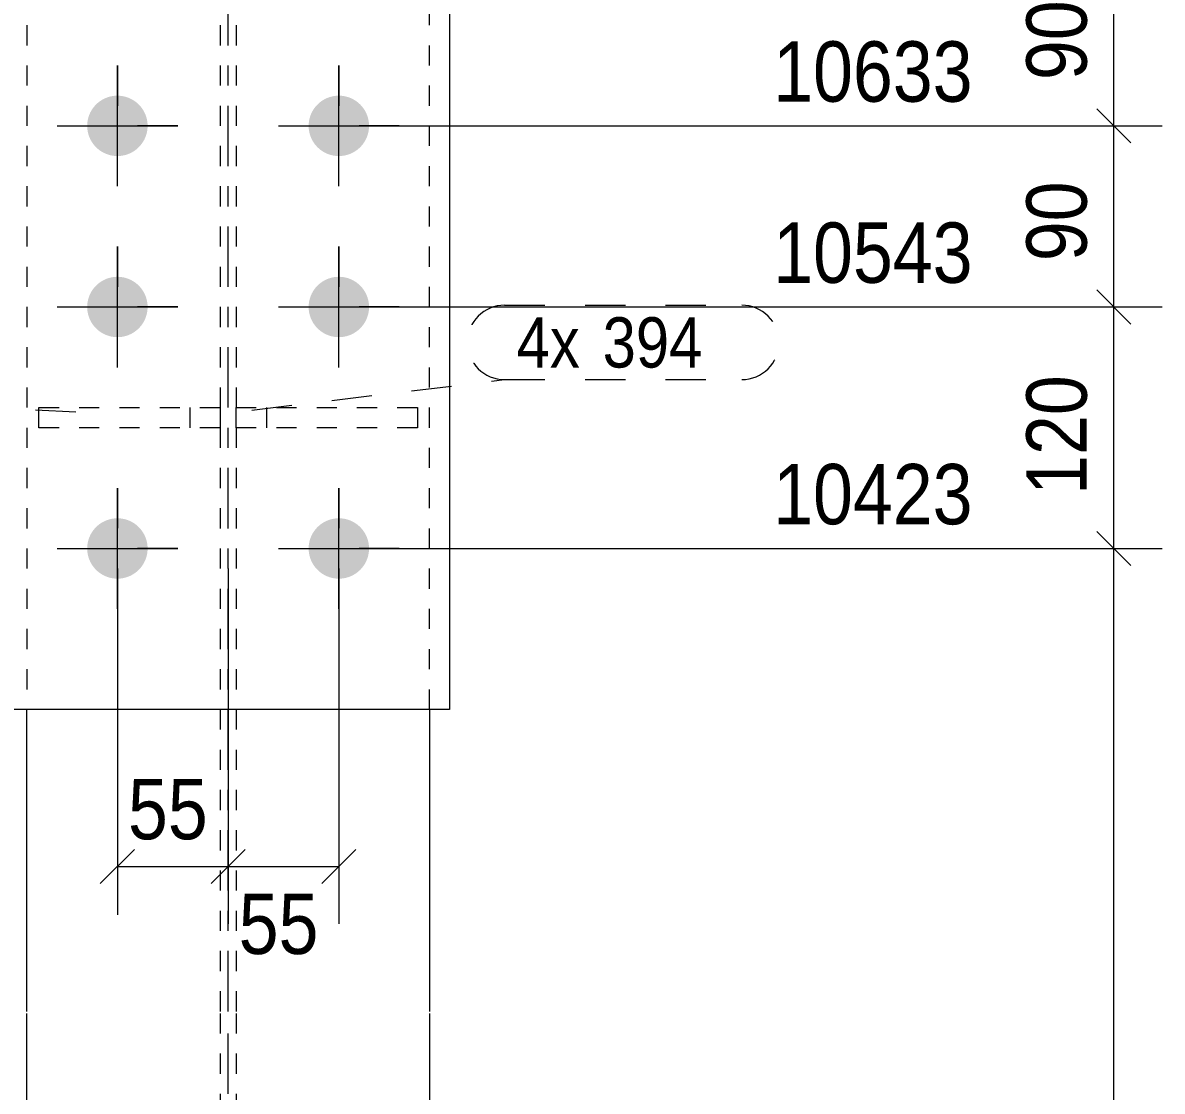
# Model space of a CAD drawing. Header units: millimetres. Extents: x 2 to 579, y 1 to 405.
# Drawn here: x 73.7 to 130.3, y 203 to 256.1 of the extents above; entities that cross this region are included whole.
import ezdxf

# ---------------------------------------------------------------- set-up
doc = ezdxf.new("R2010")
doc.units = ezdxf.units.MM
for name, pattern in [('XKITLINE00', [0]), ('XKITLINE01', [4, 1, -1, 1, -1]), ('XKITLINE02', [4, 2, -2]), ('XKITLINE03', [6, 3, -1, 1, -1])]:
    doc.linetypes.add(name, pattern=pattern)
for name, color, linetype, lineweight in [('Bolt', 3, 'Continuous', 0), ('Dimensions', 7, 'Continuous', 0), ('Part', 2, 'Continuous', 0), ('PartMark', 7, 'Continuous', 0)]:
    doc.layers.add(name, color=color, linetype=linetype, lineweight=lineweight)
doc.styles.add('ARIAL', font='ARIAL.TTF')

# ---------------------------------------------------------------- blocks, each defined once
blk = doc.blocks.new('*A25')
at = {"layer": 'Bolt', "color": 3, "linetype": 'XKITLINE00', "lineweight": 0}
for p, q in [((78.414, 253.948), (78.414, 251.95)), ((89.414, 253.948), (89.414, 251.95)), ((75.414, 250.948), (77.412, 250.948)), ((81.414, 250.948), (79.416, 250.948)), ((86.414, 250.948), (88.412, 250.948)), ((92.414, 250.948), (90.416, 250.948)), ((78.414, 247.948), (78.414, 249.946)), ((89.414, 247.948), (89.414, 249.946)), ((78.414, 244.948), (78.414, 242.95)), ((89.414, 244.948), (89.414, 242.95)), ((75.414, 241.948), (77.412, 241.948)), ((81.414, 241.948), (79.416, 241.948)), ((86.414, 241.948), (88.412, 241.948)), ((92.414, 241.948), (90.416, 241.948)), ((78.414, 238.948), (78.414, 240.946)), ((89.414, 238.948), (89.414, 240.946)), ((78.414, 232.948), (78.414, 230.95)), ((89.414, 232.948), (89.414, 230.95)), ((75.414, 229.948), (77.412, 229.948)), ((81.414, 229.948), (79.416, 229.948)), ((86.414, 229.948), (88.412, 229.948)), ((92.414, 229.948), (90.416, 229.948)), ((78.414, 226.948), (78.414, 228.946)), ((89.414, 226.948), (89.414, 228.946))]:
    blk.add_line(p, q, dxfattribs=at)
blk = doc.blocks.new('*A26')
at = {"layer": 'Bolt'}
for points in [[(76.914, 250.985), (76.916, 251.022), (76.918, 251.059), (76.921, 251.095), (76.925, 251.132), (76.93, 251.168), (76.936, 251.205), (76.943, 251.241), (76.95, 251.277), (76.959, 251.313), (76.968, 251.348), (76.979, 251.384), (76.99, 251.419), (77.002, 251.454), (77.014, 251.488), (77.028, 251.522), (77.043, 251.556), (77.058, 251.59), (77.074, 251.623), (77.091, 251.655), (77.109, 251.688), (77.127, 251.719), (77.147, 251.751), (77.167, 251.782), (77.188, 251.812), (77.209, 251.842), (77.231, 251.871), (77.254, 251.9), (77.278, 251.928), (77.303, 251.956), (77.328, 251.983), (77.353, 252.009), (77.38, 252.035), (77.407, 252.06), (77.434, 252.084), (77.462, 252.108), (77.491, 252.131), (77.52, 252.153), (77.55, 252.175), (77.581, 252.195), (77.611, 252.216), (77.643, 252.235), (77.675, 252.253), (77.707, 252.271), (77.74, 252.288), (77.773, 252.304), (77.806, 252.32), (77.84, 252.334), (77.874, 252.348), (77.909, 252.361), (77.943, 252.373), (77.979, 252.384), (78.014, 252.394), (78.049, 252.403), (78.085, 252.412), (78.121, 252.419), (78.158, 252.426), (78.194, 252.432), (78.23, 252.437), (78.267, 252.441), (78.304, 252.444), (78.34, 252.446), (78.377, 252.448), (78.414, 252.448), (78.451, 252.448), (78.488, 252.446), (78.524, 252.444), (78.561, 252.441), (78.598, 252.437), (78.634, 252.432), (78.67, 252.426), (78.707, 252.419), (78.743, 252.412), (78.778, 252.403), (78.814, 252.394), (78.849, 252.384), (78.884, 252.373), (78.919, 252.361), (78.954, 252.348), (78.988, 252.334), (79.022, 252.32), (79.055, 252.304), (79.088, 252.288), (79.121, 252.271), (79.153, 252.253), (79.185, 252.235), (79.216, 252.216), (79.247, 252.195), (79.278, 252.175), (79.308, 252.153), (79.337, 252.131), (79.366, 252.108), (79.394, 252.084), (79.421, 252.06), (79.448, 252.035), (79.475, 252.009), (79.5, 251.983), (79.525, 251.956), (79.55, 251.928), (79.573, 251.9), (79.596, 251.871), (79.619, 251.842), (79.64, 251.812), (79.661, 251.782), (79.681, 251.751), (79.701, 251.719), (79.719, 251.688), (79.737, 251.655), (79.754, 251.623), (79.77, 251.59), (79.785, 251.556), (79.8, 251.522), (79.813, 251.488), (79.826, 251.454), (79.838, 251.419), (79.849, 251.384), (79.86, 251.348), (79.869, 251.313), (79.878, 251.277), (79.885, 251.241), (79.892, 251.205), (79.898, 251.168), (79.903, 251.132), (79.907, 251.095), (79.91, 251.059), (79.912, 251.022), (79.914, 250.985), (79.914, 250.948), (79.914, 250.911), (79.912, 250.875), (79.91, 250.838), (79.907, 250.801), (79.903, 250.765), (79.898, 250.728), (79.892, 250.692), (79.885, 250.656), (79.878, 250.62), (79.869, 250.584), (79.86, 250.548), (79.849, 250.513), (79.838, 250.478), (79.826, 250.443), (79.813, 250.408), (79.8, 250.374), (79.785, 250.34), (79.77, 250.307), (79.754, 250.274), (79.737, 250.241), (79.719, 250.209), (79.701, 250.177), (79.681, 250.146), (79.661, 250.115), (79.64, 250.085), (79.619, 250.055), (79.596, 250.025), (79.573, 249.997), (79.55, 249.968), (79.525, 249.941), (79.5, 249.914), (79.475, 249.888), (79.448, 249.862), (79.421, 249.837), (79.394, 249.812), (79.366, 249.789), (79.337, 249.766), (79.308, 249.743), (79.278, 249.722), (79.247, 249.701), (79.216, 249.681), (79.185, 249.662), (79.153, 249.643), (79.121, 249.625), (79.088, 249.608), (79.055, 249.592), (79.022, 249.577), (78.988, 249.562), (78.954, 249.549), (78.919, 249.536), (78.884, 249.524), (78.849, 249.513), (78.814, 249.503), (78.778, 249.493), (78.743, 249.485), (78.707, 249.477), (78.67, 249.47), (78.634, 249.464), (78.598, 249.46), (78.561, 249.455), (78.524, 249.452), (78.488, 249.45), (78.451, 249.449), (78.414, 249.448), (78.377, 249.449), (78.34, 249.45), (78.304, 249.452), (78.267, 249.455), (78.23, 249.46), (78.194, 249.464), (78.158, 249.47), (78.121, 249.477), (78.085, 249.485), (78.049, 249.493), (78.014, 249.503), (77.979, 249.513), (77.943, 249.524), (77.909, 249.536), (77.874, 249.549), (77.84, 249.562), (77.806, 249.577), (77.773, 249.592), (77.74, 249.608), (77.707, 249.625), (77.675, 249.643), (77.643, 249.662), (77.611, 249.681), (77.581, 249.701), (77.55, 249.722), (77.52, 249.743), (77.491, 249.766), (77.462, 249.789), (77.434, 249.812), (77.407, 249.837), (77.38, 249.862), (77.353, 249.888), (77.328, 249.914), (77.303, 249.941), (77.278, 249.968), (77.254, 249.997), (77.231, 250.025), (77.209, 250.055), (77.188, 250.085), (77.167, 250.115), (77.147, 250.146), (77.127, 250.177), (77.109, 250.209), (77.091, 250.241), (77.074, 250.274), (77.058, 250.307), (77.043, 250.34), (77.028, 250.374), (77.014, 250.408), (77.002, 250.443), (76.99, 250.478), (76.979, 250.513), (76.968, 250.548), (76.959, 250.584), (76.95, 250.62), (76.943, 250.656), (76.936, 250.692), (76.93, 250.728), (76.925, 250.765), (76.921, 250.801), (76.918, 250.838), (76.916, 250.875), (76.914, 250.911), (76.914, 250.948)], [(87.914, 250.985), (87.916, 251.022), (87.918, 251.059), (87.921, 251.095), (87.925, 251.132), (87.93, 251.168), (87.936, 251.205), (87.943, 251.241), (87.95, 251.277), (87.959, 251.313), (87.968, 251.348), (87.979, 251.384), (87.99, 251.419), (88.002, 251.454), (88.014, 251.488), (88.028, 251.522), (88.043, 251.556), (88.058, 251.59), (88.074, 251.623), (88.091, 251.655), (88.109, 251.688), (88.127, 251.719), (88.147, 251.751), (88.167, 251.782), (88.188, 251.812), (88.209, 251.842), (88.231, 251.871), (88.254, 251.9), (88.278, 251.928), (88.303, 251.956), (88.328, 251.983), (88.353, 252.009), (88.38, 252.035), (88.407, 252.06), (88.434, 252.084), (88.462, 252.108), (88.491, 252.131), (88.52, 252.153), (88.55, 252.175), (88.581, 252.195), (88.611, 252.216), (88.643, 252.235), (88.675, 252.253), (88.707, 252.271), (88.74, 252.288), (88.773, 252.304), (88.806, 252.32), (88.84, 252.334), (88.874, 252.348), (88.909, 252.361), (88.943, 252.373), (88.979, 252.384), (89.014, 252.394), (89.049, 252.403), (89.085, 252.412), (89.121, 252.419), (89.158, 252.426), (89.194, 252.432), (89.23, 252.437), (89.267, 252.441), (89.304, 252.444), (89.34, 252.446), (89.377, 252.448), (89.414, 252.448), (89.451, 252.448), (89.488, 252.446), (89.524, 252.444), (89.561, 252.441), (89.598, 252.437), (89.634, 252.432), (89.67, 252.426), (89.707, 252.419), (89.743, 252.412), (89.778, 252.403), (89.814, 252.394), (89.849, 252.384), (89.884, 252.373), (89.919, 252.361), (89.954, 252.348), (89.988, 252.334), (90.022, 252.32), (90.055, 252.304), (90.088, 252.288), (90.121, 252.271), (90.153, 252.253), (90.185, 252.235), (90.216, 252.216), (90.247, 252.195), (90.278, 252.175), (90.308, 252.153), (90.337, 252.131), (90.366, 252.108), (90.394, 252.084), (90.421, 252.06), (90.448, 252.035), (90.475, 252.009), (90.5, 251.983), (90.525, 251.956), (90.55, 251.928), (90.573, 251.9), (90.596, 251.871), (90.619, 251.842), (90.64, 251.812), (90.661, 251.782), (90.681, 251.751), (90.701, 251.719), (90.719, 251.688), (90.737, 251.655), (90.754, 251.623), (90.77, 251.59), (90.785, 251.556), (90.8, 251.522), (90.813, 251.488), (90.826, 251.454), (90.838, 251.419), (90.849, 251.384), (90.86, 251.348), (90.869, 251.313), (90.878, 251.277), (90.885, 251.241), (90.892, 251.205), (90.898, 251.168), (90.903, 251.132), (90.907, 251.095), (90.91, 251.059), (90.912, 251.022), (90.914, 250.985), (90.914, 250.948), (90.914, 250.911), (90.912, 250.875), (90.91, 250.838), (90.907, 250.801), (90.903, 250.765), (90.898, 250.728), (90.892, 250.692), (90.885, 250.656), (90.878, 250.62), (90.869, 250.584), (90.86, 250.548), (90.849, 250.513), (90.838, 250.478), (90.826, 250.443), (90.813, 250.408), (90.8, 250.374), (90.785, 250.34), (90.77, 250.307), (90.754, 250.274), (90.737, 250.241), (90.719, 250.209), (90.701, 250.177), (90.681, 250.146), (90.661, 250.115), (90.64, 250.085), (90.619, 250.055), (90.596, 250.025), (90.573, 249.997), (90.55, 249.968), (90.525, 249.941), (90.5, 249.914), (90.475, 249.888), (90.448, 249.862), (90.421, 249.837), (90.394, 249.812), (90.366, 249.789), (90.337, 249.766), (90.308, 249.743), (90.278, 249.722), (90.247, 249.701), (90.216, 249.681), (90.185, 249.662), (90.153, 249.643), (90.121, 249.625), (90.088, 249.608), (90.055, 249.592), (90.022, 249.577), (89.988, 249.562), (89.954, 249.549), (89.919, 249.536), (89.884, 249.524), (89.849, 249.513), (89.814, 249.503), (89.778, 249.493), (89.743, 249.485), (89.707, 249.477), (89.67, 249.47), (89.634, 249.464), (89.598, 249.46), (89.561, 249.455), (89.524, 249.452), (89.488, 249.45), (89.451, 249.449), (89.414, 249.448), (89.377, 249.449), (89.34, 249.45), (89.304, 249.452), (89.267, 249.455), (89.23, 249.46), (89.194, 249.464), (89.158, 249.47), (89.121, 249.477), (89.085, 249.485), (89.049, 249.493), (89.014, 249.503), (88.979, 249.513), (88.943, 249.524), (88.909, 249.536), (88.874, 249.549), (88.84, 249.562), (88.806, 249.577), (88.773, 249.592), (88.74, 249.608), (88.707, 249.625), (88.675, 249.643), (88.643, 249.662), (88.611, 249.681), (88.581, 249.701), (88.55, 249.722), (88.52, 249.743), (88.491, 249.766), (88.462, 249.789), (88.434, 249.812), (88.407, 249.837), (88.38, 249.862), (88.353, 249.888), (88.328, 249.914), (88.303, 249.941), (88.278, 249.968), (88.254, 249.997), (88.231, 250.025), (88.209, 250.055), (88.188, 250.085), (88.167, 250.115), (88.147, 250.146), (88.127, 250.177), (88.109, 250.209), (88.091, 250.241), (88.074, 250.274), (88.058, 250.307), (88.043, 250.34), (88.028, 250.374), (88.014, 250.408), (88.002, 250.443), (87.99, 250.478), (87.979, 250.513), (87.968, 250.548), (87.959, 250.584), (87.95, 250.62), (87.943, 250.656), (87.936, 250.692), (87.93, 250.728), (87.925, 250.765), (87.921, 250.801), (87.918, 250.838), (87.916, 250.875), (87.914, 250.911), (87.914, 250.948)], [(76.914, 241.985), (76.916, 242.022), (76.918, 242.059), (76.921, 242.095), (76.925, 242.132), (76.93, 242.168), (76.936, 242.205), (76.943, 242.241), (76.95, 242.277), (76.959, 242.313), (76.968, 242.348), (76.979, 242.384), (76.99, 242.419), (77.002, 242.454), (77.014, 242.488), (77.028, 242.522), (77.043, 242.556), (77.058, 242.59), (77.074, 242.623), (77.091, 242.655), (77.109, 242.688), (77.127, 242.719), (77.147, 242.751), (77.167, 242.782), (77.188, 242.812), (77.209, 242.842), (77.231, 242.871), (77.254, 242.9), (77.278, 242.928), (77.303, 242.956), (77.328, 242.983), (77.353, 243.009), (77.38, 243.035), (77.407, 243.06), (77.434, 243.084), (77.462, 243.108), (77.491, 243.131), (77.52, 243.153), (77.55, 243.175), (77.581, 243.195), (77.611, 243.216), (77.643, 243.235), (77.675, 243.253), (77.707, 243.271), (77.74, 243.288), (77.773, 243.304), (77.806, 243.32), (77.84, 243.334), (77.874, 243.348), (77.909, 243.361), (77.943, 243.373), (77.979, 243.384), (78.014, 243.394), (78.049, 243.403), (78.085, 243.412), (78.121, 243.419), (78.158, 243.426), (78.194, 243.432), (78.23, 243.437), (78.267, 243.441), (78.304, 243.444), (78.34, 243.446), (78.377, 243.448), (78.414, 243.448), (78.451, 243.448), (78.488, 243.446), (78.524, 243.444), (78.561, 243.441), (78.598, 243.437), (78.634, 243.432), (78.67, 243.426), (78.707, 243.419), (78.743, 243.412), (78.778, 243.403), (78.814, 243.394), (78.849, 243.384), (78.884, 243.373), (78.919, 243.361), (78.954, 243.348), (78.988, 243.334), (79.022, 243.32), (79.055, 243.304), (79.088, 243.288), (79.121, 243.271), (79.153, 243.253), (79.185, 243.235), (79.216, 243.216), (79.247, 243.195), (79.278, 243.175), (79.308, 243.153), (79.337, 243.131), (79.366, 243.108), (79.394, 243.084), (79.421, 243.06), (79.448, 243.035), (79.475, 243.009), (79.5, 242.983), (79.525, 242.956), (79.55, 242.928), (79.573, 242.9), (79.596, 242.871), (79.619, 242.842), (79.64, 242.812), (79.661, 242.782), (79.681, 242.751), (79.701, 242.719), (79.719, 242.688), (79.737, 242.655), (79.754, 242.623), (79.77, 242.59), (79.785, 242.556), (79.8, 242.522), (79.813, 242.488), (79.826, 242.454), (79.838, 242.419), (79.849, 242.384), (79.86, 242.348), (79.869, 242.313), (79.878, 242.277), (79.885, 242.241), (79.892, 242.205), (79.898, 242.168), (79.903, 242.132), (79.907, 242.095), (79.91, 242.059), (79.912, 242.022), (79.914, 241.985), (79.914, 241.948), (79.914, 241.911), (79.912, 241.875), (79.91, 241.838), (79.907, 241.801), (79.903, 241.765), (79.898, 241.728), (79.892, 241.692), (79.885, 241.656), (79.878, 241.62), (79.869, 241.584), (79.86, 241.548), (79.849, 241.513), (79.838, 241.478), (79.826, 241.443), (79.813, 241.408), (79.8, 241.374), (79.785, 241.34), (79.77, 241.307), (79.754, 241.274), (79.737, 241.241), (79.719, 241.209), (79.701, 241.177), (79.681, 241.146), (79.661, 241.115), (79.64, 241.085), (79.619, 241.055), (79.596, 241.025), (79.573, 240.997), (79.55, 240.968), (79.525, 240.941), (79.5, 240.914), (79.475, 240.888), (79.448, 240.862), (79.421, 240.837), (79.394, 240.812), (79.366, 240.789), (79.337, 240.766), (79.308, 240.743), (79.278, 240.722), (79.247, 240.701), (79.216, 240.681), (79.185, 240.662), (79.153, 240.643), (79.121, 240.625), (79.088, 240.608), (79.055, 240.592), (79.022, 240.577), (78.988, 240.562), (78.954, 240.549), (78.919, 240.536), (78.884, 240.524), (78.849, 240.513), (78.814, 240.503), (78.778, 240.493), (78.743, 240.485), (78.707, 240.477), (78.67, 240.47), (78.634, 240.464), (78.598, 240.46), (78.561, 240.455), (78.524, 240.452), (78.488, 240.45), (78.451, 240.449), (78.414, 240.448), (78.377, 240.449), (78.34, 240.45), (78.304, 240.452), (78.267, 240.455), (78.23, 240.46), (78.194, 240.464), (78.158, 240.47), (78.121, 240.477), (78.085, 240.485), (78.049, 240.493), (78.014, 240.503), (77.979, 240.513), (77.943, 240.524), (77.909, 240.536), (77.874, 240.549), (77.84, 240.562), (77.806, 240.577), (77.773, 240.592), (77.74, 240.608), (77.707, 240.625), (77.675, 240.643), (77.643, 240.662), (77.611, 240.681), (77.581, 240.701), (77.55, 240.722), (77.52, 240.743), (77.491, 240.766), (77.462, 240.789), (77.434, 240.812), (77.407, 240.837), (77.38, 240.862), (77.353, 240.888), (77.328, 240.914), (77.303, 240.941), (77.278, 240.968), (77.254, 240.997), (77.231, 241.025), (77.209, 241.055), (77.188, 241.085), (77.167, 241.115), (77.147, 241.146), (77.127, 241.177), (77.109, 241.209), (77.091, 241.241), (77.074, 241.274), (77.058, 241.307), (77.043, 241.34), (77.028, 241.374), (77.014, 241.408), (77.002, 241.443), (76.99, 241.478), (76.979, 241.513), (76.968, 241.548), (76.959, 241.584), (76.95, 241.62), (76.943, 241.656), (76.936, 241.692), (76.93, 241.728), (76.925, 241.765), (76.921, 241.801), (76.918, 241.838), (76.916, 241.875), (76.914, 241.911), (76.914, 241.948)], [(87.914, 241.985), (87.916, 242.022), (87.918, 242.059), (87.921, 242.095), (87.925, 242.132), (87.93, 242.168), (87.936, 242.205), (87.943, 242.241), (87.95, 242.277), (87.959, 242.313), (87.968, 242.348), (87.979, 242.384), (87.99, 242.419), (88.002, 242.454), (88.014, 242.488), (88.028, 242.522), (88.043, 242.556), (88.058, 242.59), (88.074, 242.623), (88.091, 242.655), (88.109, 242.688), (88.127, 242.719), (88.147, 242.751), (88.167, 242.782), (88.188, 242.812), (88.209, 242.842), (88.231, 242.871), (88.254, 242.9), (88.278, 242.928), (88.303, 242.956), (88.328, 242.983), (88.353, 243.009), (88.38, 243.035), (88.407, 243.06), (88.434, 243.084), (88.462, 243.108), (88.491, 243.131), (88.52, 243.153), (88.55, 243.175), (88.581, 243.195), (88.611, 243.216), (88.643, 243.235), (88.675, 243.253), (88.707, 243.271), (88.74, 243.288), (88.773, 243.304), (88.806, 243.32), (88.84, 243.334), (88.874, 243.348), (88.909, 243.361), (88.943, 243.373), (88.979, 243.384), (89.014, 243.394), (89.049, 243.403), (89.085, 243.412), (89.121, 243.419), (89.158, 243.426), (89.194, 243.432), (89.23, 243.437), (89.267, 243.441), (89.304, 243.444), (89.34, 243.446), (89.377, 243.448), (89.414, 243.448), (89.451, 243.448), (89.488, 243.446), (89.524, 243.444), (89.561, 243.441), (89.598, 243.437), (89.634, 243.432), (89.67, 243.426), (89.707, 243.419), (89.743, 243.412), (89.778, 243.403), (89.814, 243.394), (89.849, 243.384), (89.884, 243.373), (89.919, 243.361), (89.954, 243.348), (89.988, 243.334), (90.022, 243.32), (90.055, 243.304), (90.088, 243.288), (90.121, 243.271), (90.153, 243.253), (90.185, 243.235), (90.216, 243.216), (90.247, 243.195), (90.278, 243.175), (90.308, 243.153), (90.337, 243.131), (90.366, 243.108), (90.394, 243.084), (90.421, 243.06), (90.448, 243.035), (90.475, 243.009), (90.5, 242.983), (90.525, 242.956), (90.55, 242.928), (90.573, 242.9), (90.596, 242.871), (90.619, 242.842), (90.64, 242.812), (90.661, 242.782), (90.681, 242.751), (90.701, 242.719), (90.719, 242.688), (90.737, 242.655), (90.754, 242.623), (90.77, 242.59), (90.785, 242.556), (90.8, 242.522), (90.813, 242.488), (90.826, 242.454), (90.838, 242.419), (90.849, 242.384), (90.86, 242.348), (90.869, 242.313), (90.878, 242.277), (90.885, 242.241), (90.892, 242.205), (90.898, 242.168), (90.903, 242.132), (90.907, 242.095), (90.91, 242.059), (90.912, 242.022), (90.914, 241.985), (90.914, 241.948), (90.914, 241.911), (90.912, 241.875), (90.91, 241.838), (90.907, 241.801), (90.903, 241.765), (90.898, 241.728), (90.892, 241.692), (90.885, 241.656), (90.878, 241.62), (90.869, 241.584), (90.86, 241.548), (90.849, 241.513), (90.838, 241.478), (90.826, 241.443), (90.813, 241.408), (90.8, 241.374), (90.785, 241.34), (90.77, 241.307), (90.754, 241.274), (90.737, 241.241), (90.719, 241.209), (90.701, 241.177), (90.681, 241.146), (90.661, 241.115), (90.64, 241.085), (90.619, 241.055), (90.596, 241.025), (90.573, 240.997), (90.55, 240.968), (90.525, 240.941), (90.5, 240.914), (90.475, 240.888), (90.448, 240.862), (90.421, 240.837), (90.394, 240.812), (90.366, 240.789), (90.337, 240.766), (90.308, 240.743), (90.278, 240.722), (90.247, 240.701), (90.216, 240.681), (90.185, 240.662), (90.153, 240.643), (90.121, 240.625), (90.088, 240.608), (90.055, 240.592), (90.022, 240.577), (89.988, 240.562), (89.954, 240.549), (89.919, 240.536), (89.884, 240.524), (89.849, 240.513), (89.814, 240.503), (89.778, 240.493), (89.743, 240.485), (89.707, 240.477), (89.67, 240.47), (89.634, 240.464), (89.598, 240.46), (89.561, 240.455), (89.524, 240.452), (89.488, 240.45), (89.451, 240.449), (89.414, 240.448), (89.377, 240.449), (89.34, 240.45), (89.304, 240.452), (89.267, 240.455), (89.23, 240.46), (89.194, 240.464), (89.158, 240.47), (89.121, 240.477), (89.085, 240.485), (89.049, 240.493), (89.014, 240.503), (88.979, 240.513), (88.943, 240.524), (88.909, 240.536), (88.874, 240.549), (88.84, 240.562), (88.806, 240.577), (88.773, 240.592), (88.74, 240.608), (88.707, 240.625), (88.675, 240.643), (88.643, 240.662), (88.611, 240.681), (88.581, 240.701), (88.55, 240.722), (88.52, 240.743), (88.491, 240.766), (88.462, 240.789), (88.434, 240.812), (88.407, 240.837), (88.38, 240.862), (88.353, 240.888), (88.328, 240.914), (88.303, 240.941), (88.278, 240.968), (88.254, 240.997), (88.231, 241.025), (88.209, 241.055), (88.188, 241.085), (88.167, 241.115), (88.147, 241.146), (88.127, 241.177), (88.109, 241.209), (88.091, 241.241), (88.074, 241.274), (88.058, 241.307), (88.043, 241.34), (88.028, 241.374), (88.014, 241.408), (88.002, 241.443), (87.99, 241.478), (87.979, 241.513), (87.968, 241.548), (87.959, 241.584), (87.95, 241.62), (87.943, 241.656), (87.936, 241.692), (87.93, 241.728), (87.925, 241.765), (87.921, 241.801), (87.918, 241.838), (87.916, 241.875), (87.914, 241.911), (87.914, 241.948)], [(76.914, 229.985), (76.916, 230.022), (76.918, 230.059), (76.921, 230.095), (76.925, 230.132), (76.93, 230.168), (76.936, 230.205), (76.943, 230.241), (76.95, 230.277), (76.959, 230.313), (76.968, 230.348), (76.979, 230.384), (76.99, 230.419), (77.002, 230.454), (77.014, 230.488), (77.028, 230.522), (77.043, 230.556), (77.058, 230.59), (77.074, 230.623), (77.091, 230.655), (77.109, 230.688), (77.127, 230.719), (77.147, 230.751), (77.167, 230.782), (77.188, 230.812), (77.209, 230.842), (77.231, 230.871), (77.254, 230.9), (77.278, 230.928), (77.303, 230.956), (77.328, 230.983), (77.353, 231.009), (77.38, 231.035), (77.407, 231.06), (77.434, 231.084), (77.462, 231.108), (77.491, 231.131), (77.52, 231.153), (77.55, 231.175), (77.581, 231.195), (77.611, 231.216), (77.643, 231.235), (77.675, 231.253), (77.707, 231.271), (77.74, 231.288), (77.773, 231.304), (77.806, 231.32), (77.84, 231.334), (77.874, 231.348), (77.909, 231.361), (77.943, 231.373), (77.979, 231.384), (78.014, 231.394), (78.049, 231.403), (78.085, 231.412), (78.121, 231.419), (78.158, 231.426), (78.194, 231.432), (78.23, 231.437), (78.267, 231.441), (78.304, 231.444), (78.34, 231.446), (78.377, 231.448), (78.414, 231.448), (78.451, 231.448), (78.488, 231.446), (78.524, 231.444), (78.561, 231.441), (78.598, 231.437), (78.634, 231.432), (78.67, 231.426), (78.707, 231.419), (78.743, 231.412), (78.778, 231.403), (78.814, 231.394), (78.849, 231.384), (78.884, 231.373), (78.919, 231.361), (78.954, 231.348), (78.988, 231.334), (79.022, 231.32), (79.055, 231.304), (79.088, 231.288), (79.121, 231.271), (79.153, 231.253), (79.185, 231.235), (79.216, 231.216), (79.247, 231.195), (79.278, 231.175), (79.308, 231.153), (79.337, 231.131), (79.366, 231.108), (79.394, 231.084), (79.421, 231.06), (79.448, 231.035), (79.475, 231.009), (79.5, 230.983), (79.525, 230.956), (79.55, 230.928), (79.573, 230.9), (79.596, 230.871), (79.619, 230.842), (79.64, 230.812), (79.661, 230.782), (79.681, 230.751), (79.701, 230.719), (79.719, 230.688), (79.737, 230.655), (79.754, 230.623), (79.77, 230.59), (79.785, 230.556), (79.8, 230.522), (79.813, 230.488), (79.826, 230.454), (79.838, 230.419), (79.849, 230.384), (79.86, 230.348), (79.869, 230.313), (79.878, 230.277), (79.885, 230.241), (79.892, 230.205), (79.898, 230.168), (79.903, 230.132), (79.907, 230.095), (79.91, 230.059), (79.912, 230.022), (79.914, 229.985), (79.914, 229.948), (79.914, 229.911), (79.912, 229.875), (79.91, 229.838), (79.907, 229.801), (79.903, 229.765), (79.898, 229.728), (79.892, 229.692), (79.885, 229.656), (79.878, 229.62), (79.869, 229.584), (79.86, 229.548), (79.849, 229.513), (79.838, 229.478), (79.826, 229.443), (79.813, 229.408), (79.8, 229.374), (79.785, 229.34), (79.77, 229.307), (79.754, 229.274), (79.737, 229.241), (79.719, 229.209), (79.701, 229.177), (79.681, 229.146), (79.661, 229.115), (79.64, 229.085), (79.619, 229.055), (79.596, 229.025), (79.573, 228.997), (79.55, 228.968), (79.525, 228.941), (79.5, 228.914), (79.475, 228.888), (79.448, 228.862), (79.421, 228.837), (79.394, 228.812), (79.366, 228.789), (79.337, 228.766), (79.308, 228.743), (79.278, 228.722), (79.247, 228.701), (79.216, 228.681), (79.185, 228.662), (79.153, 228.643), (79.121, 228.625), (79.088, 228.608), (79.055, 228.592), (79.022, 228.577), (78.988, 228.562), (78.954, 228.549), (78.919, 228.536), (78.884, 228.524), (78.849, 228.513), (78.814, 228.503), (78.778, 228.493), (78.743, 228.485), (78.707, 228.477), (78.67, 228.47), (78.634, 228.464), (78.598, 228.46), (78.561, 228.455), (78.524, 228.452), (78.488, 228.45), (78.451, 228.449), (78.414, 228.448), (78.377, 228.449), (78.34, 228.45), (78.304, 228.452), (78.267, 228.455), (78.23, 228.46), (78.194, 228.464), (78.158, 228.47), (78.121, 228.477), (78.085, 228.485), (78.049, 228.493), (78.014, 228.503), (77.979, 228.513), (77.943, 228.524), (77.909, 228.536), (77.874, 228.549), (77.84, 228.562), (77.806, 228.577), (77.773, 228.592), (77.74, 228.608), (77.707, 228.625), (77.675, 228.643), (77.643, 228.662), (77.611, 228.681), (77.581, 228.701), (77.55, 228.722), (77.52, 228.743), (77.491, 228.766), (77.462, 228.789), (77.434, 228.812), (77.407, 228.837), (77.38, 228.862), (77.353, 228.888), (77.328, 228.914), (77.303, 228.941), (77.278, 228.968), (77.254, 228.997), (77.231, 229.025), (77.209, 229.055), (77.188, 229.085), (77.167, 229.115), (77.147, 229.146), (77.127, 229.177), (77.109, 229.209), (77.091, 229.241), (77.074, 229.274), (77.058, 229.307), (77.043, 229.34), (77.028, 229.374), (77.014, 229.408), (77.002, 229.443), (76.99, 229.478), (76.979, 229.513), (76.968, 229.548), (76.959, 229.584), (76.95, 229.62), (76.943, 229.656), (76.936, 229.692), (76.93, 229.728), (76.925, 229.765), (76.921, 229.801), (76.918, 229.838), (76.916, 229.875), (76.914, 229.911), (76.914, 229.948)], [(87.914, 229.985), (87.916, 230.022), (87.918, 230.059), (87.921, 230.095), (87.925, 230.132), (87.93, 230.168), (87.936, 230.205), (87.943, 230.241), (87.95, 230.277), (87.959, 230.313), (87.968, 230.348), (87.979, 230.384), (87.99, 230.419), (88.002, 230.454), (88.014, 230.488), (88.028, 230.522), (88.043, 230.556), (88.058, 230.59), (88.074, 230.623), (88.091, 230.655), (88.109, 230.688), (88.127, 230.719), (88.147, 230.751), (88.167, 230.782), (88.188, 230.812), (88.209, 230.842), (88.231, 230.871), (88.254, 230.9), (88.278, 230.928), (88.303, 230.956), (88.328, 230.983), (88.353, 231.009), (88.38, 231.035), (88.407, 231.06), (88.434, 231.084), (88.462, 231.108), (88.491, 231.131), (88.52, 231.153), (88.55, 231.175), (88.581, 231.195), (88.611, 231.216), (88.643, 231.235), (88.675, 231.253), (88.707, 231.271), (88.74, 231.288), (88.773, 231.304), (88.806, 231.32), (88.84, 231.334), (88.874, 231.348), (88.909, 231.361), (88.943, 231.373), (88.979, 231.384), (89.014, 231.394), (89.049, 231.403), (89.085, 231.412), (89.121, 231.419), (89.158, 231.426), (89.194, 231.432), (89.23, 231.437), (89.267, 231.441), (89.304, 231.444), (89.34, 231.446), (89.377, 231.448), (89.414, 231.448), (89.451, 231.448), (89.488, 231.446), (89.524, 231.444), (89.561, 231.441), (89.598, 231.437), (89.634, 231.432), (89.67, 231.426), (89.707, 231.419), (89.743, 231.412), (89.778, 231.403), (89.814, 231.394), (89.849, 231.384), (89.884, 231.373), (89.919, 231.361), (89.954, 231.348), (89.988, 231.334), (90.022, 231.32), (90.055, 231.304), (90.088, 231.288), (90.121, 231.271), (90.153, 231.253), (90.185, 231.235), (90.216, 231.216), (90.247, 231.195), (90.278, 231.175), (90.308, 231.153), (90.337, 231.131), (90.366, 231.108), (90.394, 231.084), (90.421, 231.06), (90.448, 231.035), (90.475, 231.009), (90.5, 230.983), (90.525, 230.956), (90.55, 230.928), (90.573, 230.9), (90.596, 230.871), (90.619, 230.842), (90.64, 230.812), (90.661, 230.782), (90.681, 230.751), (90.701, 230.719), (90.719, 230.688), (90.737, 230.655), (90.754, 230.623), (90.77, 230.59), (90.785, 230.556), (90.8, 230.522), (90.813, 230.488), (90.826, 230.454), (90.838, 230.419), (90.849, 230.384), (90.86, 230.348), (90.869, 230.313), (90.878, 230.277), (90.885, 230.241), (90.892, 230.205), (90.898, 230.168), (90.903, 230.132), (90.907, 230.095), (90.91, 230.059), (90.912, 230.022), (90.914, 229.985), (90.914, 229.948), (90.914, 229.911), (90.912, 229.875), (90.91, 229.838), (90.907, 229.801), (90.903, 229.765), (90.898, 229.728), (90.892, 229.692), (90.885, 229.656), (90.878, 229.62), (90.869, 229.584), (90.86, 229.548), (90.849, 229.513), (90.838, 229.478), (90.826, 229.443), (90.813, 229.408), (90.8, 229.374), (90.785, 229.34), (90.77, 229.307), (90.754, 229.274), (90.737, 229.241), (90.719, 229.209), (90.701, 229.177), (90.681, 229.146), (90.661, 229.115), (90.64, 229.085), (90.619, 229.055), (90.596, 229.025), (90.573, 228.997), (90.55, 228.968), (90.525, 228.941), (90.5, 228.914), (90.475, 228.888), (90.448, 228.862), (90.421, 228.837), (90.394, 228.812), (90.366, 228.789), (90.337, 228.766), (90.308, 228.743), (90.278, 228.722), (90.247, 228.701), (90.216, 228.681), (90.185, 228.662), (90.153, 228.643), (90.121, 228.625), (90.088, 228.608), (90.055, 228.592), (90.022, 228.577), (89.988, 228.562), (89.954, 228.549), (89.919, 228.536), (89.884, 228.524), (89.849, 228.513), (89.814, 228.503), (89.778, 228.493), (89.743, 228.485), (89.707, 228.477), (89.67, 228.47), (89.634, 228.464), (89.598, 228.46), (89.561, 228.455), (89.524, 228.452), (89.488, 228.45), (89.451, 228.449), (89.414, 228.448), (89.377, 228.449), (89.34, 228.45), (89.304, 228.452), (89.267, 228.455), (89.23, 228.46), (89.194, 228.464), (89.158, 228.47), (89.121, 228.477), (89.085, 228.485), (89.049, 228.493), (89.014, 228.503), (88.979, 228.513), (88.943, 228.524), (88.909, 228.536), (88.874, 228.549), (88.84, 228.562), (88.806, 228.577), (88.773, 228.592), (88.74, 228.608), (88.707, 228.625), (88.675, 228.643), (88.643, 228.662), (88.611, 228.681), (88.581, 228.701), (88.55, 228.722), (88.52, 228.743), (88.491, 228.766), (88.462, 228.789), (88.434, 228.812), (88.407, 228.837), (88.38, 228.862), (88.353, 228.888), (88.328, 228.914), (88.303, 228.941), (88.278, 228.968), (88.254, 228.997), (88.231, 229.025), (88.209, 229.055), (88.188, 229.085), (88.167, 229.115), (88.147, 229.146), (88.127, 229.177), (88.109, 229.209), (88.091, 229.241), (88.074, 229.274), (88.058, 229.307), (88.043, 229.34), (88.028, 229.374), (88.014, 229.408), (88.002, 229.443), (87.99, 229.478), (87.979, 229.513), (87.968, 229.548), (87.959, 229.584), (87.95, 229.62), (87.943, 229.656), (87.936, 229.692), (87.93, 229.728), (87.925, 229.765), (87.921, 229.801), (87.918, 229.838), (87.916, 229.875), (87.914, 229.911), (87.914, 229.948)]]:
    blk.add_hatch(color=3, dxfattribs=at).paths.add_polyline_path(points, flags=17)
at = {"layer": 'Bolt', "color": 3, "linetype": 'XKITLINE00', "lineweight": 0}
for p, q in [((78.414, 247.948), (78.414, 253.948)), ((89.414, 247.948), (89.414, 253.948)), ((75.414, 250.948), (81.414, 250.948)), ((86.414, 250.948), (92.414, 250.948)), ((78.414, 238.948), (78.414, 244.948)), ((89.414, 238.948), (89.414, 244.948)), ((75.414, 241.948), (81.414, 241.948)), ((86.414, 241.948), (92.414, 241.948)), ((78.414, 226.948), (78.414, 232.948)), ((89.414, 226.948), (89.414, 232.948)), ((75.414, 229.948), (81.414, 229.948)), ((86.414, 229.948), (92.414, 229.948))]:
    blk.add_line(p, q, dxfattribs=at)
blk = doc.blocks.new('*A29')
at = {"layer": 'Part', "color": 7, "linetype": 'XKITLINE03', "lineweight": 0}
for p, q in [((83.914, 206.948), (83.914, 367.948)), ((83.914, 172.848), (83.914, 206.848))]:
    blk.add_line(p, q, dxfattribs=at)
at = {"layer": 'Part', "color": 7, "linetype": 'XKITLINE01', "lineweight": 0}
for p, q in [((73.914, 357.948), (73.914, 221.948)), ((83.514, 357.948), (83.514, 206.948)), ((84.314, 357.948), (84.314, 206.948)), ((93.914, 221.948), (93.914, 357.948)), ((83.514, 206.848), (83.514, 172.848)), ((84.314, 206.848), (84.314, 172.848))]:
    blk.add_line(p, q, dxfattribs=at)
at = {"layer": 'Part', "color": 2, "linetype": 'XKITLINE00', "lineweight": 0}
for p, q in [((73.914, 206.948), (73.914, 221.948)), ((93.914, 221.948), (93.914, 206.948)), ((73.914, 172.848), (73.914, 206.848)), ((93.914, 206.848), (93.914, 172.848))]:
    blk.add_line(p, q, dxfattribs=at)
blk = doc.blocks.new('*A36')
at = {"layer": 'Part', "color": 7, "linetype": 'XKITLINE01', "lineweight": 0}
for p, q in [((84.314, 236.946), (93.314, 236.946)), ((84.314, 235.946), (84.314, 236.946)), ((85.814, 236.946), (85.814, 235.946)), ((93.314, 236.946), (93.314, 235.946)), ((93.314, 235.946), (84.314, 235.946))]:
    blk.add_line(p, q, dxfattribs=at)
blk = doc.blocks.new('*A37')
at = {"layer": 'Part', "color": 7, "linetype": 'XKITLINE01', "lineweight": 0}
for p, q in [((74.514, 236.946), (83.514, 236.946)), ((74.514, 235.946), (74.514, 236.946)), ((82.014, 236.946), (82.014, 235.946)), ((83.514, 236.946), (83.514, 235.946)), ((83.514, 235.946), (74.514, 235.946))]:
    blk.add_line(p, q, dxfattribs=at)
blk = doc.blocks.new('*A39')
at = {"layer": 'Part', "color": 7, "linetype": 'XKITLINE01', "lineweight": 0}
for p, q in [((94.914, 357.948), (94.914, 221.948)), ((94.914, 221.948), (72.914, 221.948))]:
    blk.add_line(p, q, dxfattribs=at)
blk = doc.blocks.new('*A40')
at = {"layer": 'Part', "color": 2, "linetype": 'XKITLINE00', "lineweight": 0}
for p, q in [((94.914, 357.948), (94.914, 221.948)), ((94.914, 221.948), (72.914, 221.948))]:
    blk.add_line(p, q, dxfattribs=at)
blk = doc.blocks.new('*A95')
at = {"layer": 'Dimensions', "color": 7, "linetype": 'XKITLINE00', "lineweight": 0}
for p, q in [((78.414, 228.948), (78.414, 211.748)), ((83.914, 228.948), (83.914, 211.748)), ((79.262, 214.997), (77.565, 213.3)), ((84.762, 214.997), (83.065, 213.3)), ((78.414, 214.148), (83.914, 214.148))]:
    blk.add_line(p, q, dxfattribs=at)
at = {"layer": 'Dimensions', "color": 3}
for p in [(78.414, 214.148), (83.914, 214.148)]:
    blk.add_point(p, dxfattribs=at)
at = {"layer": 'Dimensions', "color": 3, "style": 'ARIAL', "width": 0.85}
blk.add_text('55', height=3, dxfattribs=at).set_placement((78.939, 215.498))
blk = doc.blocks.new('*A96')
at = {"layer": 'Dimensions', "color": 7, "linetype": 'XKITLINE00', "lineweight": 0}
for p, q in [((83.914, 228.948), (83.914, 211.298)), ((89.414, 228.948), (89.414, 211.298)), ((84.762, 214.997), (83.065, 213.3)), ((90.262, 214.997), (88.565, 213.3)), ((83.914, 214.148), (89.414, 214.148))]:
    blk.add_line(p, q, dxfattribs=at)
at = {"layer": 'Dimensions', "color": 3}
for p in [(83.914, 214.148), (89.414, 214.148)]:
    blk.add_point(p, dxfattribs=at)
at = {"layer": 'Dimensions', "color": 3, "style": 'ARIAL', "width": 0.85}
blk.add_text('55', height=3, dxfattribs=at).set_placement((84.439, 209.798))
blk = doc.blocks.new('*A104')
at = {"layer": 'Dimensions', "color": 7, "linetype": 'XKITLINE00', "lineweight": 0}
for p, q in [((127.065, 230.797), (128.762, 229.1)), ((90.414, 229.948), (130.314, 229.948)), ((127.914, 122.148), (127.914, 229.948))]:
    blk.add_line(p, q, dxfattribs=at)
at = {"layer": 'Dimensions', "color": 3}
blk.add_point((127.914, 229.948), dxfattribs=at)
at = {"layer": 'Dimensions', "color": 3, "style": 'ARIAL', "width": 0.85}
blk.add_text('10423', height=3, dxfattribs=at).set_placement((110.988, 231.148))
blk = doc.blocks.new('*A105')
at = {"layer": 'Dimensions', "color": 7, "linetype": 'XKITLINE00', "lineweight": 0}
for p, q in [((127.065, 242.797), (128.762, 241.1)), ((90.414, 241.948), (130.314, 241.948)), ((127.914, 229.948), (127.914, 241.948)), ((127.065, 230.797), (128.762, 229.1)), ((90.414, 229.948), (130.314, 229.948))]:
    blk.add_line(p, q, dxfattribs=at)
at = {"layer": 'Dimensions', "color": 3}
for p in [(127.914, 241.948), (127.914, 229.948)]:
    blk.add_point(p, dxfattribs=at)
at = {"layer": 'Dimensions', "color": 3, "style": 'ARIAL', "width": 0.85}
blk.add_text('10543', height=3, dxfattribs=at).set_placement((110.988, 243.148))
blk.add_text('120', height=3, rotation=90.0002, dxfattribs=at).set_placement((126.564, 232.611))
blk = doc.blocks.new('*A106')
at = {"layer": 'Dimensions', "color": 7, "linetype": 'XKITLINE00', "lineweight": 0}
for p, q in [((127.065, 251.797), (128.762, 250.1)), ((90.414, 250.948), (130.314, 250.948)), ((127.914, 241.948), (127.914, 250.948)), ((127.065, 242.797), (128.762, 241.1)), ((90.414, 241.948), (130.314, 241.948))]:
    blk.add_line(p, q, dxfattribs=at)
at = {"layer": 'Dimensions', "color": 3}
for p in [(127.914, 250.948), (127.914, 241.948)]:
    blk.add_point(p, dxfattribs=at)
at = {"layer": 'Dimensions', "color": 3, "style": 'ARIAL', "width": 0.85}
blk.add_text('10633', height=3, dxfattribs=at).set_placement((110.988, 252.148))
blk.add_text('90', height=3, rotation=90.0002, dxfattribs=at).set_placement((126.564, 244.223))
blk = doc.blocks.new('*A107')
at = {"layer": 'Dimensions', "color": 7, "linetype": 'XKITLINE00', "lineweight": 0}
for p, q in [((127.065, 260.797), (128.762, 259.1)), ((90.414, 259.948), (130.314, 259.948)), ((127.914, 250.948), (127.914, 259.948)), ((127.065, 251.797), (128.762, 250.1)), ((90.414, 250.948), (130.314, 250.948))]:
    blk.add_line(p, q, dxfattribs=at)
at = {"layer": 'Dimensions', "color": 3}
for p in [(127.914, 259.948), (127.914, 250.948)]:
    blk.add_point(p, dxfattribs=at)
at = {"layer": 'Dimensions', "color": 3, "style": 'ARIAL', "width": 0.85}
blk.add_text('10723', height=3, dxfattribs=at).set_placement((115.488, 261.148))
blk.add_text('90', height=3, rotation=90.0002, dxfattribs=at).set_placement((126.564, 253.223))
blk = doc.blocks.new('*A120')
at = {"layer": 'PartMark', "color": 7, "linetype": 'XKITLINE02', "lineweight": 0}
for p, q in [((97.646, 242.038), (109.431, 242.038)), ((85.088, 236.823), (97.646, 238.338)), ((97.646, 238.338), (109.431, 238.338))]:
    blk.add_line(p, q, dxfattribs=at)
for centre, start, end in [((97.646, 240.188), 90, 270), ((109.431, 240.188), 270, 90)]:
    blk.add_arc(centre, 1.85, start, end, dxfattribs=at)
at = {"layer": 'PartMark', "color": 3, "style": 'ARIAL', "width": 0.85}
for s, p in [('4x', (98.246, 238.938)), ('394', (102.518, 238.938))]:
    blk.add_text(s, height=2.5, dxfattribs=at).set_placement(p)
blk = doc.blocks.new('*A121')
at = {"layer": 'PartMark', "color": 7, "linetype": 'XKITLINE02', "lineweight": 0}
for p, q in [((58.763, 237.014), (70.547, 237.014)), ((76.343, 236.716), (70.547, 237.014)), ((58.763, 233.314), (70.547, 233.314))]:
    blk.add_line(p, q, dxfattribs=at)
for centre, start, end in [((58.763, 235.164), 90, 270), ((70.547, 235.164), 270, 90)]:
    blk.add_arc(centre, 1.85, start, end, dxfattribs=at)
at = {"layer": 'PartMark', "color": 3, "style": 'ARIAL', "width": 0.85}
for s, p in [('4x', (59.363, 233.914)), ('394', (63.635, 233.914))]:
    blk.add_text(s, height=2.5, dxfattribs=at).set_placement(p)

msp = doc.modelspace()

# ---------------------------------------------------------------- block references
at = {"lineweight": 0}
for name in ['*A39', '*A40', '*A25', '*A26', '*A107', '*A106', '*A105', '*A120', '*A121', '*A37', '*A36', '*A104', '*A95', '*A96']:
    msp.add_blockref(name, (0, 0), dxfattribs=at)
at = {"layer": 'Part', "lineweight": 0}
msp.add_blockref('*A29', (0, 0), dxfattribs=at)

doc.saveas('drawing.dxf')
